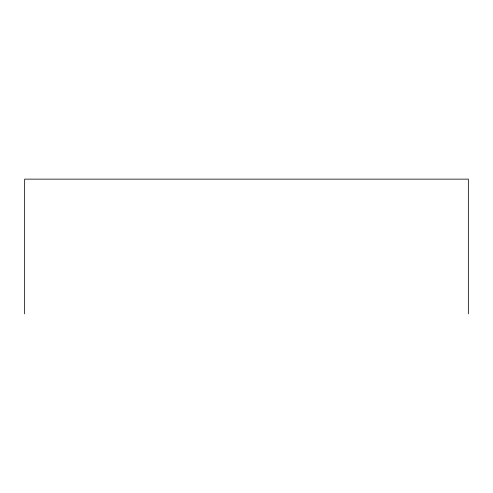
<?xml version="1.0" encoding="UTF-8"?>
<svg xmlns="http://www.w3.org/2000/svg" width="493" height="493" viewBox="0 0 493 493"><rect width="100%" height="100%" fill="white"/><g stroke="black" fill="none" stroke-linecap="round" stroke-linejoin="round"><path stroke-width="0.74" d="M468.35 313.862L468.35 179.138L24.65 179.138L24.65 313.862"/></g></svg>
